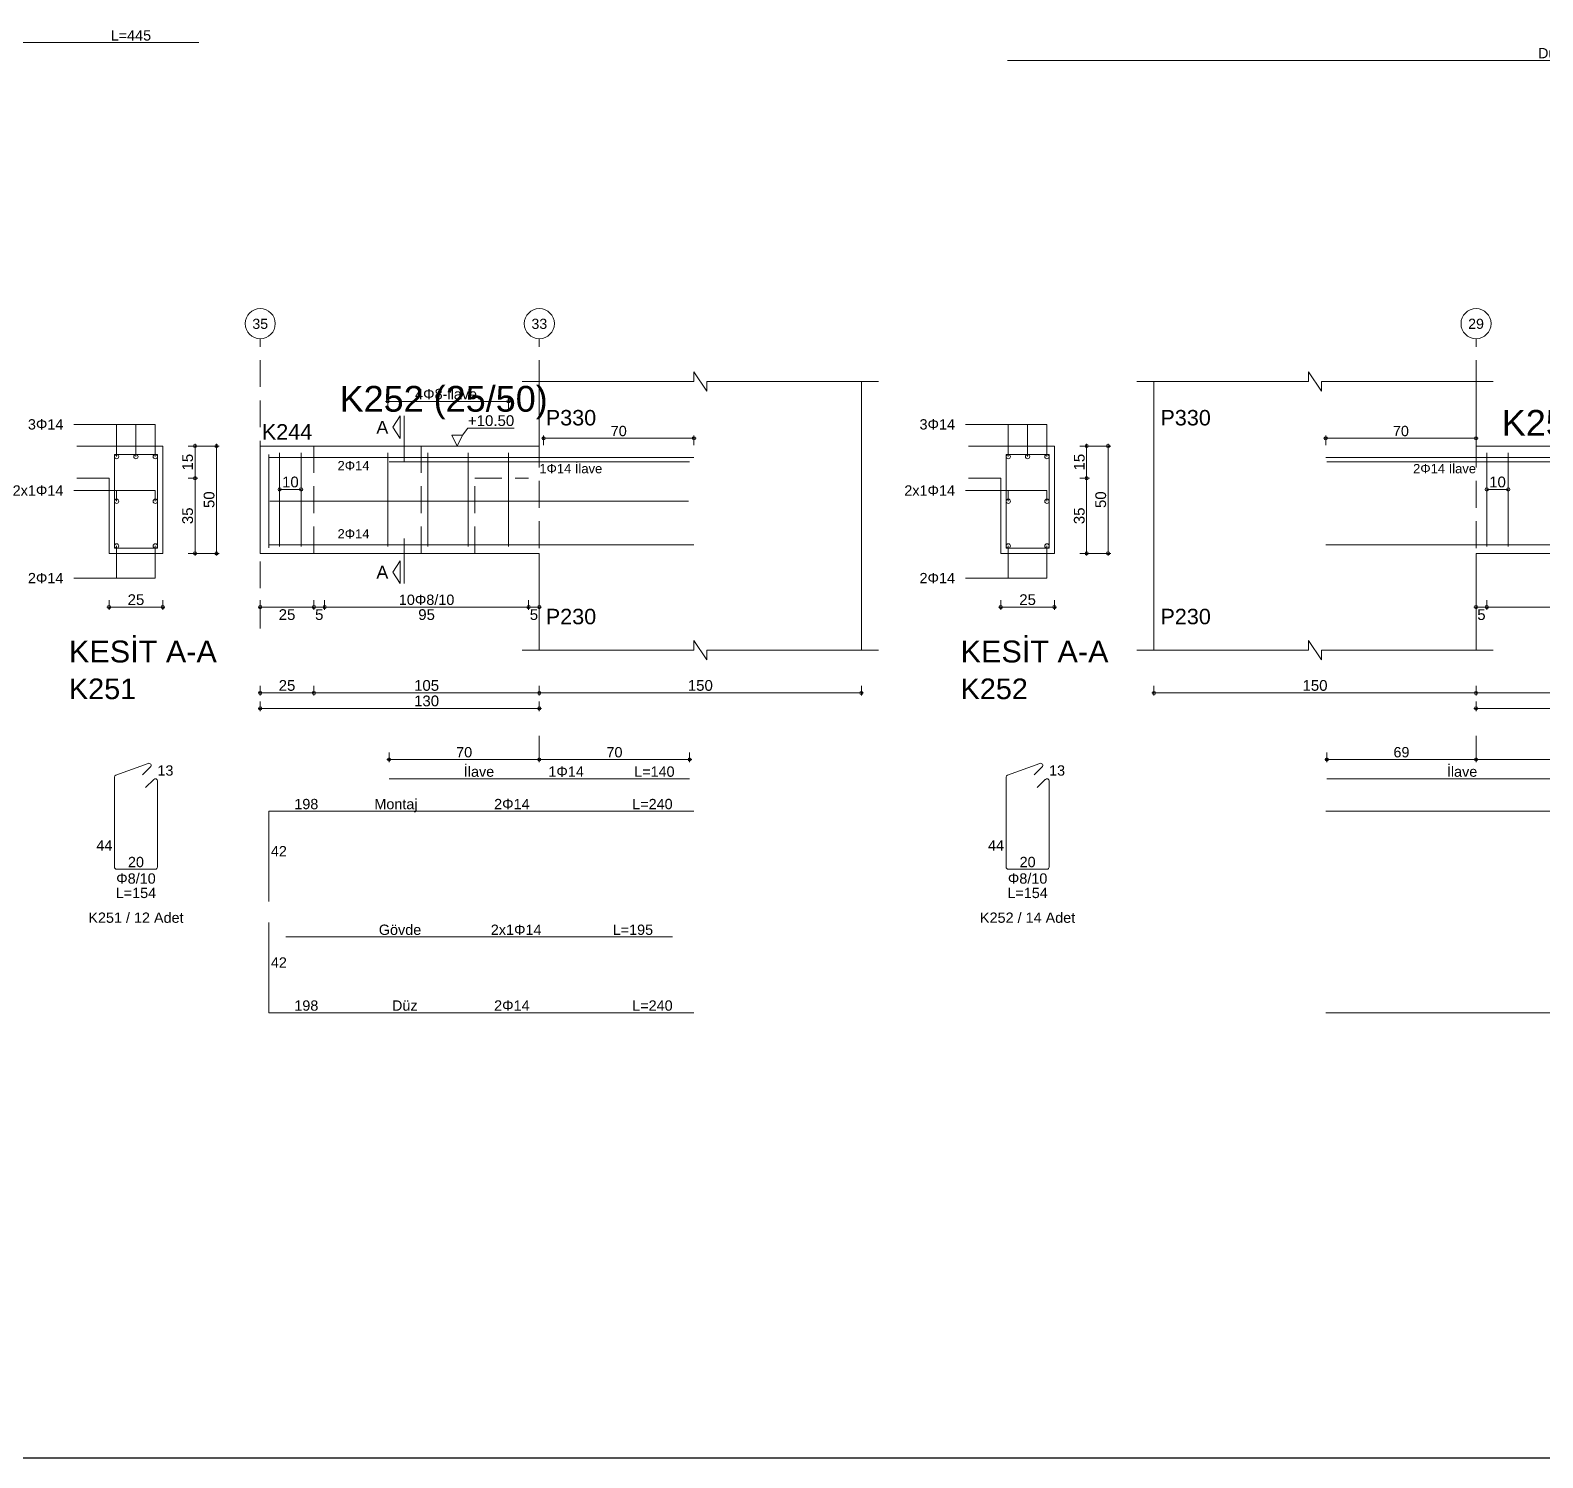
# Model space of a CAD drawing. Header units: millimetres. Extents: x 2232 to 85269, y -3593 to 5869.
# Drawn here: x 44411 to 45468, y -3593 to -2596 of the extents above; entities that cross this region are included whole.
import ezdxf

# ---------------------------------------------------------------- set-up
doc = ezdxf.new("R2010")
doc.units = ezdxf.units.MM
for name, pattern in [('DASHDOT2', [12.7, 6.35, -3.175, 0, -3.175]), ('DASHED4', [18.75, 12.5, -6.25]), ('HIDDEN2', [18.75, 12.5, -6.25])]:
    doc.linetypes.add(name, pattern=pattern)
doc.layers.add('aks', color=251, linetype='DASHDOT2', lineweight=35)
for name, color, linetype in [('Donatı Topl. Uzun. Yazısı', 7, 'Continuous'), ('Donatı Uz. Yazısı', 7, 'Continuous'), ('Donatı Yazısı', 7, 'Continuous'), ('Donatı Çizgisi', 7, 'Continuous'), ('Kiriş', 7, 'Continuous'), ('Standart', 7, 'Continuous'), ('Ölçülendirme', 7, 'Continuous')]:
    doc.layers.add(name, color=color, linetype=linetype)
doc.styles.add('arial_1_18', font='arial.ttf', dxfattribs={"height": 0.2})

# ---------------------------------------------------------------- blocks, each defined once
blk = doc.blocks.new('IDE792Entity7485')
at = {"layer": 'aks', "color": 30, "linetype": 'DASHED4', "lineweight": 5}
for points in [[(24120.65, 2016.8), (24120.65, 2151.8)], [(24270.65, 2016.8), (24270.65, 2151.8)], [(24120.65, 1955.8), (24120.65, 1966.8)]]:
    blk.add_lwpolyline(points, dxfattribs=at)
at = {"layer": 'aks', "color": 1, "linetype": 'Continuous', "lineweight": 5}
for centre in [(24120.65, 2158.8), (24270.65, 2158.8)]:
    blk.add_circle(centre, 7, dxfattribs=at)
at = {"layer": 'Donatı Çizgisi', "color": 5, "linetype": 'Continuous', "lineweight": 5}
for points in [[(24048.65, 2096.4), (24266.65, 2096.4)], [(24050.65, 2094.4), (24190.65, 2094.4)], [(24178.15, 2055), (24178.15, 2098.6)], [(24188.15, 2055), (24188.15, 2098.6)], [(24266.65, 2054.4), (24266.65, 2097.8)], [(24338.07, 2054.3), (24338.07, 2097.9)], [(24338.07, 2097.9), (24358.07, 2097.9)], [(24358.07, 2054.3), (24358.07, 2097.9)], [(24051.15, 2076.1), (24266.15, 2076.1)], [(24048.65, 2055.8), (24266.65, 2055.8)], [(24338.07, 2054.3), (24358.07, 2054.3)], [(24338.74, 1948.54), (24353.75, 1954.01)], [(24351.18, 1948.69), (24354.82, 1952.33)], [(24050.65, 1946.8), (24190.65, 1946.8)], [(24338.07, 1905.72), (24338.07, 1947.59)], [(24352.55, 1942.78), (24356.33, 1946.56)], [(24358.07, 1905.72), (24358.07, 1945.84)], [(24048.65, 1931.7), (24266.65, 1931.7)], [(24266.65, 1889.7), (24266.65, 1931.7)], [(24339.09, 1904.7), (24357.05, 1904.7)], [(24266.65, 1837.85), (24266.65, 1879.85)], [(24058.65, 1873.15), (24258.65, 1873.15)], [(24048.65, 1837.85), (24266.65, 1837.85)]]:
    blk.add_lwpolyline(points, dxfattribs=at)
for centre in [(24339.07, 2096.9), (24348.07, 2096.9), (24357.07, 2096.9), (24339.07, 2076.1), (24357.07, 2076.1), (24339.07, 2055.3), (24357.07, 2055.3)]:
    blk.add_circle(centre, 1, dxfattribs=at)
for centre, start, end in [((24354.1, 1953.05), 315, 110), ((24339.09, 1947.59), 110, 180), ((24357.05, 1945.84), 0, 135), ((24339.09, 1905.72), 180, 270), ((24357.05, 1905.72), 270, 0)]:
    blk.add_arc(centre, 1.02, start, end, dxfattribs=at)
at = {"layer": 'Kiriş', "color": 1, "linetype": 'Continuous', "lineweight": 5}
for points in [[(24042.65, 2131.8), (24042.65, 2136.3)], [(24048.65, 2127.3), (24042.65, 2136.3)], [(23962.65, 2131.8), (24042.65, 2131.8)], [(23970.65, 2006.8), (23970.65, 2131.8)], [(24048.65, 2127.3), (24048.65, 2131.8)], [(24048.65, 2131.8), (24128.65, 2131.8)], [(24120.65, 2101.8), (24120.65, 2131.8)], [(24120.65, 2101.8), (24270.65, 2101.8)], [(24270.65, 2051.8), (24270.65, 2101.8)], [(24320.57, 2101.8), (24360.57, 2101.8)], [(24360.57, 2051.8), (24360.57, 2101.8)], [(24320.57, 2086.8), (24335.57, 2086.8)], [(24335.57, 2051.8), (24335.57, 2086.8)], [(24120.65, 2051.8), (24270.65, 2051.8)], [(24120.65, 2006.8), (24120.65, 2051.8)], [(24335.57, 2051.8), (24360.57, 2051.8)], [(24048.65, 2002.3), (24042.65, 2011.3)], [(24042.65, 2006.8), (24042.65, 2011.3)], [(23962.65, 2006.8), (24042.65, 2006.8)], [(24048.65, 2006.8), (24128.65, 2006.8)], [(24048.65, 2002.3), (24048.65, 2006.8)]]:
    blk.add_lwpolyline(points, dxfattribs=at)
at = {"layer": 'Kiriş', "color": 1, "linetype": 'DASHED4', "lineweight": 5}
for points in [[(24245.65, 2051.8), (24245.65, 2101.8)], [(24270.65, 2051.8), (24270.65, 2101.8)]]:
    blk.add_lwpolyline(points, dxfattribs=at)
at = {"layer": 'Ölçülendirme', "color": 1, "linetype": 'Continuous', "lineweight": 5}
for points in [[(24165.4, 2110.55), (24168.9, 2115.8)], [(24168.9, 2105.3), (24168.9, 2115.8)], [(24170.65, 2094.8), (24170.65, 2115.8)], [(24048.65, 2102.15), (24048.65, 2106.65)], [(24118.65, 2102.15), (24118.65, 2106.65)], [(24168.9, 2105.3), (24165.4, 2110.55)], [(24193.15, 2101.8), (24190.65, 2106.8)], [(24190.65, 2106.8), (24195.65, 2106.8)], [(24195.65, 2106.8), (24193.15, 2101.8)], [(24195.65, 2106.8), (24198.15, 2110.13)], [(24198.15, 2110.13), (24219.71, 2110.13)], [(24319.07, 2111.9), (24357.07, 2111.9)], [(24339.07, 2096.9), (24339.07, 2111.9)], [(24348.07, 2096.9), (24348.07, 2111.9)], [(24357.07, 2096.9), (24357.07, 2111.9)], [(24047.65, 2105.4), (24119.65, 2105.4)], [(24193.15, 2101.8), (24193.15, 2101.8)], [(24372.32, 2101.8), (24386.82, 2101.8)], [(24375.57, 2050.8), (24375.57, 2102.8)], [(24385.57, 2050.8), (24385.57, 2102.8)], [(24372.32, 2086.8), (24376.82, 2086.8)], [(24178.15, 2081.6), (24188.15, 2081.6)], [(24319.07, 2081.1), (24357.07, 2081.1)], [(24339.07, 2076.1), (24339.07, 2081.1)], [(24357.07, 2076.1), (24357.07, 2081.1)], [(24170.65, 2037.8), (24170.65, 2058.8)], [(24339.07, 2040.3), (24339.07, 2055.3)], [(24357.07, 2040.3), (24357.07, 2055.3)], [(24372.32, 2051.8), (24386.82, 2051.8)], [(24165.4, 2043.05), (24168.9, 2048.3)], [(24168.9, 2037.8), (24165.4, 2043.05)], [(24168.9, 2037.8), (24168.9, 2048.3)], [(24319.07, 2040.3), (24357.07, 2040.3)], [(24120.65, 2025.55), (24120.65, 2030.05)], [(24125.65, 2025.55), (24125.65, 2030.05)], [(24240.65, 2025.55), (24240.65, 2030.05)], [(24245.65, 2025.55), (24245.65, 2030.05)], [(24270.65, 2025.55), (24270.65, 2030.05)], [(24335.57, 2025.55), (24335.57, 2030.05)], [(24360.57, 2025.55), (24360.57, 2030.05)], [(24119.65, 2026.8), (24271.65, 2026.8)], [(24334.57, 2026.8), (24361.57, 2026.8)], [(23969.65, 1986.8), (24271.65, 1986.8)], [(23970.65, 1985.55), (23970.65, 1990.05)], [(24120.65, 1985.55), (24120.65, 1990.05)], [(24245.65, 1985.55), (24245.65, 1990.05)], [(24270.65, 1985.55), (24270.65, 1990.05)], [(24119.65, 1979.6), (24271.65, 1979.6)], [(24120.65, 1978.35), (24120.65, 1982.85)], [(24270.65, 1978.35), (24270.65, 1982.85)], [(24050.65, 1954.55), (24050.65, 1959.05)], [(24120.65, 1954.55), (24120.65, 1959.05)], [(24120.65, 1954.55), (24120.65, 1959.05)], [(24190.65, 1954.55), (24190.65, 1959.05)], [(24049.65, 1955.8), (24121.65, 1955.8)], [(24119.65, 1955.8), (24191.65, 1955.8)]]:
    blk.add_lwpolyline(points, dxfattribs=at)
for centre in [(24048.65, 2105.4), (24118.65, 2105.4), (24375.57, 2101.8), (24385.57, 2101.8), (24375.57, 2086.8), (24178.15, 2081.6), (24188.15, 2081.6), (24375.57, 2051.8), (24385.57, 2051.8), (24120.65, 2026.8), (24125.65, 2026.8), (24125.65, 2026.8), (24240.65, 2026.8), (24240.65, 2026.8), (24245.65, 2026.8), (24245.65, 2026.8), (24270.65, 2026.8), (24335.57, 2026.8), (24360.57, 2026.8), (23970.65, 1986.8), (24120.65, 1986.8), (24120.65, 1986.8), (24245.65, 1986.8), (24245.65, 1986.8), (24270.65, 1986.8), (24120.65, 1979.6), (24270.65, 1979.6), (24050.65, 1955.8), (24120.65, 1955.8), (24120.65, 1955.8), (24190.65, 1955.8)]:
    blk.add_circle(centre, 0.75, dxfattribs=at)
at = {"layer": 'aks', "color": 1, "linetype": 'Continuous', "lineweight": 5, "style": 'arial_1_18'}
for s, p in [('4', (24116.98, 2153.92)), ('2', (24266.98, 2153.92))]:
    blk.add_text(s, height=9.45, dxfattribs=at).set_placement(p)
at = {"layer": 'Donatı Topl. Uzun. Yazısı', "color": 1, "linetype": 'Continuous', "lineweight": 5, "style": 'arial_1_18'}
for s, p in [('L=140', (24164.82, 1947.76)), ('L=260', (24236.92, 1932.66)), ('L=154', (24338.65, 1891.26)), ('L=215', (24229.82, 1874.11)), ('L=260', (24236.92, 1838.81))]:
    blk.add_text(s, height=4.8, dxfattribs=at).set_placement(p)
at = {"layer": 'Donatı Uz. Yazısı', "color": 1, "linetype": 'Continuous', "lineweight": 5, "style": 'arial_1_18'}
for s, p in [('13', (24358.07, 1948.3)), ('218', (24061.73, 1932.66)), ('44', (24329.65, 1913.42)), ('42', (24267.61, 1910.7)), ('20', (24344.34, 1905.66)), ('42', (24267.61, 1858.85)), ('218', (24061.73, 1838.81))]:
    blk.add_text(s, height=4.8, dxfattribs=at).set_placement(p)
at = {"layer": 'Donatı Yazısı', "color": 5, "linetype": 'Continuous', "lineweight": 5, "style": 'arial_1_18'}
for s, height, p in [('3Φ14', 4.8, (24297.74, 2109.5)), ('1Φ14 İlave', 4.32, (24091.34, 2089.12)), ('2x1Φ14', 4.8, (24290.65, 2078.7)), ('2Φ14', 4.8, (24297.74, 2037.9)), ('1Φ14', 4.8, (24124.85, 1947.76)), ('2Φ14', 4.8, (24164.19, 1932.66)), ('Φ8/10', 4.8, (24338.87, 1897.98)), ('K251 / 12 Adet', 4.8, (24325.89, 1879.74)), ('2x1Φ14', 4.8, (24164.65, 1874.11)), ('2Φ14', 4.8, (24164.19, 1838.81))]:
    blk.add_text(s, height=height, dxfattribs=at).set_placement(p)
for p in [(24205.11, 2090.52), (24146.31, 2077.06), (24205.11, 2058.76)]:
    blk.add_text('2Φ14', height=4.32, rotation=360, dxfattribs=at).set_placement(p)
at = {"layer": 'Donatı Yazısı', "color": 1, "linetype": 'Continuous', "lineweight": 5, "style": 'arial_1_18'}
for s, p in [('İlave', (24085.48, 1947.76)), ('Montaj', (24104.82, 1932.66)), ('Gövde', (24108.9, 1874.11)), ('Düz', (24113.03, 1838.81))]:
    blk.add_text(s, height=4.8, dxfattribs=at).set_placement(p)
at = {"layer": 'Kiriş', "color": 1, "linetype": 'Continuous', "lineweight": 5, "style": 'arial_1_18'}
for s, height, p in [('K251 (25/50)', 12, (24132.65, 2117.8)), ('P329', 7.2, (23973.65, 2111.4)), ('K203', 7.2, (24246.41, 2104.8)), ('P229', 7.2, (23973.65, 2018.8)), ('KESİT A-A', 10.2, (24316.87, 2001)), ('K251', 9.6, (24316.87, 1983.92))]:
    blk.add_text(s, height=height, dxfattribs=at).set_placement(p)
at = {"layer": 'Ölçülendirme', "color": 1, "linetype": 'Continuous', "lineweight": 5, "style": 'arial_1_18'}
for s, height, p in [('A', 5.95, (24157.76, 2107.57)), ('+10.50', 5, (24198.15, 2111.13)), ('70', 4.8, (24079.92, 2106.4)), ('A', 5.95, (24157.76, 2040.07)), ('25', 5, (24344.19, 2027.76)), ('5', 5, (24121.21, 2020.8)), ('115', 5, (24177.32, 2020.8)), ('5', 5, (24241.21, 2020.8)), ('25', 5, (24254.27, 2020.8)), ('150', 5, (24039.82, 1987.8)), ('125', 5, (24177.32, 1987.8)), ('25', 5, (24254.27, 1987.8)), ('150', 5, (24177.32, 1980.6))]:
    blk.add_text(s, height=height, dxfattribs=at).set_placement(p)
for s, rotation, p in [('15', 90, (24374.61, 2090.42)), ('10', 360, (24179.27, 2082.56)), ('50', 90, (24384.61, 2072.92)), ('35', 90, (24374.61, 2065.42))]:
    blk.add_text(s, height=5, rotation=rotation, dxfattribs=at).set_placement(p)
at = {"layer": 'Ölçülendirme', "color": 5, "linetype": 'Continuous', "lineweight": 5, "style": 'arial_1_18'}
for s, p in [('12Φ8/10', (24170.22, 2027.8)), ('70', (24081.92, 1956.8)), ('70', (24151.92, 1956.8))]:
    blk.add_text(s, height=4.8, dxfattribs=at).set_placement(p)
blk = doc.blocks.new('IDE792Entity7486')
at = {"layer": 'aks', "color": 30, "linetype": 'DASHED4', "lineweight": 5}
for points in [[(24405.94, 2016.8), (24405.94, 2151.8)], [(24535.94, 2016.8), (24535.94, 2151.8)], [(24535.94, 1955.8), (24535.94, 1966.8)]]:
    blk.add_lwpolyline(points, dxfattribs=at)
at = {"layer": 'aks', "color": 1, "linetype": 'Continuous', "lineweight": 5}
for centre in [(24405.94, 2158.8), (24535.94, 2158.8)]:
    blk.add_circle(centre, 7, dxfattribs=at)
at = {"layer": 'Donatı Çizgisi', "color": 5, "linetype": 'Continuous', "lineweight": 5}
for points in [[(24409.94, 2054.4), (24409.94, 2097.8)], [(24409.94, 2096.4), (24607.94, 2096.4)], [(24415, 2055), (24415, 2098.6)], [(24425, 2055), (24425, 2098.6)], [(24465.31, 2055), (24465.31, 2098.6)], [(24465.94, 2094.4), (24605.94, 2094.4)], [(24484.06, 2055), (24484.06, 2098.6)], [(24502.81, 2055), (24502.81, 2098.6)], [(24521.56, 2055), (24521.56, 2098.6)], [(24753.36, 2054.3), (24753.36, 2097.9)], [(24753.36, 2097.9), (24773.36, 2097.9)], [(24773.36, 2054.3), (24773.36, 2097.9)], [(24410.44, 2076.1), (24605.44, 2076.1)], [(24409.94, 2055.8), (24607.94, 2055.8)], [(24753.36, 2054.3), (24773.36, 2054.3)], [(24754.03, 1948.54), (24769.03, 1954.01)], [(24766.46, 1948.69), (24770.1, 1952.33)], [(24465.94, 1946.8), (24605.94, 1946.8)], [(24753.36, 1905.72), (24753.36, 1947.59)], [(24767.84, 1942.78), (24771.61, 1946.56)], [(24773.36, 1905.72), (24773.36, 1945.84)], [(24409.94, 1889.7), (24409.94, 1931.7)], [(24409.94, 1931.7), (24607.94, 1931.7)], [(24754.38, 1904.7), (24772.34, 1904.7)], [(24409.94, 1837.85), (24409.94, 1879.85)], [(24417.94, 1873.15), (24597.94, 1873.15)], [(24409.94, 1837.85), (24607.94, 1837.85)]]:
    blk.add_lwpolyline(points, dxfattribs=at)
for centre in [(24754.36, 2096.9), (24763.36, 2096.9), (24772.36, 2096.9), (24754.36, 2076.1), (24772.36, 2076.1), (24754.36, 2055.3), (24772.36, 2055.3)]:
    blk.add_circle(centre, 1, dxfattribs=at)
for centre, start, end in [((24769.38, 1953.05), 315, 110), ((24754.38, 1947.59), 110, 180), ((24772.34, 1945.84), 0, 135), ((24754.38, 1905.72), 180, 270), ((24772.34, 1905.72), 270, 0)]:
    blk.add_arc(centre, 1.02, start, end, dxfattribs=at)
at = {"layer": 'Kiriş', "color": 1, "linetype": 'Continuous', "lineweight": 5}
for points in [[(24607.94, 2131.8), (24607.94, 2136.3)], [(24613.94, 2127.3), (24607.94, 2136.3)], [(24527.94, 2131.8), (24607.94, 2131.8)], [(24535.94, 2101.8), (24535.94, 2131.8)], [(24613.94, 2127.3), (24613.94, 2131.8)], [(24613.94, 2131.8), (24693.94, 2131.8)], [(24685.94, 2006.8), (24685.94, 2131.8)], [(24405.94, 2051.8), (24405.94, 2101.8)], [(24405.94, 2101.8), (24535.94, 2101.8)], [(24735.86, 2101.8), (24775.86, 2101.8)], [(24775.86, 2051.8), (24775.86, 2101.8)], [(24735.86, 2086.8), (24750.86, 2086.8)], [(24750.86, 2051.8), (24750.86, 2086.8)], [(24405.94, 2051.8), (24535.94, 2051.8)], [(24535.94, 2006.8), (24535.94, 2051.8)], [(24750.86, 2051.8), (24775.86, 2051.8)], [(24613.94, 2002.3), (24607.94, 2011.3)], [(24607.94, 2006.8), (24607.94, 2011.3)], [(24527.94, 2006.8), (24607.94, 2006.8)], [(24613.94, 2006.8), (24693.94, 2006.8)], [(24613.94, 2002.3), (24613.94, 2006.8)]]:
    blk.add_lwpolyline(points, dxfattribs=at)
at = {"layer": 'Kiriş', "color": 1, "linetype": 'DASHED4', "lineweight": 5}
for points in [[(24405.94, 2051.8), (24405.94, 2101.8)], [(24430.94, 2051.8), (24430.94, 2101.8)]]:
    blk.add_lwpolyline(points, dxfattribs=at)
at = {"layer": 'Ölçülendirme', "color": 1, "linetype": 'Continuous', "lineweight": 5}
for points in [[(24464.31, 2122.6), (24522.56, 2122.6)], [(24465.31, 2119.35), (24465.31, 2123.85)], [(24521.56, 2119.35), (24521.56, 2123.85)], [(24467.69, 2110.55), (24471.19, 2115.8)], [(24471.19, 2105.3), (24471.19, 2115.8)], [(24472.94, 2094.8), (24472.94, 2115.8)], [(24471.19, 2105.3), (24467.69, 2110.55)], [(24497.69, 2101.8), (24495.19, 2106.8)], [(24495.19, 2106.8), (24500.19, 2106.8)], [(24500.19, 2106.8), (24497.69, 2101.8)], [(24500.19, 2106.8), (24502.69, 2110.13)], [(24502.69, 2110.13), (24524.25, 2110.13)], [(24537.94, 2102.15), (24537.94, 2106.65)], [(24607.94, 2102.15), (24607.94, 2106.65)], [(24734.36, 2111.9), (24772.36, 2111.9)], [(24754.36, 2096.9), (24754.36, 2111.9)], [(24763.36, 2096.9), (24763.36, 2111.9)], [(24772.36, 2096.9), (24772.36, 2111.9)], [(24497.69, 2101.8), (24497.69, 2101.8)], [(24536.94, 2105.4), (24608.94, 2105.4)], [(24787.61, 2101.8), (24802.11, 2101.8)], [(24790.86, 2050.8), (24790.86, 2102.8)], [(24800.86, 2050.8), (24800.86, 2102.8)], [(24787.61, 2086.8), (24792.11, 2086.8)], [(24415, 2081.6), (24425, 2081.6)], [(24734.36, 2081.1), (24772.36, 2081.1)], [(24754.36, 2076.1), (24754.36, 2081.1)], [(24772.36, 2076.1), (24772.36, 2081.1)], [(24472.94, 2037.8), (24472.94, 2058.8)], [(24754.36, 2040.3), (24754.36, 2055.3)], [(24772.36, 2040.3), (24772.36, 2055.3)], [(24787.61, 2051.8), (24802.11, 2051.8)], [(24467.69, 2043.05), (24471.19, 2048.3)], [(24471.19, 2037.8), (24467.69, 2043.05)], [(24471.19, 2037.8), (24471.19, 2048.3)], [(24734.36, 2040.3), (24772.36, 2040.3)], [(24405.94, 2025.55), (24405.94, 2030.05)], [(24430.94, 2025.55), (24430.94, 2030.05)], [(24435.94, 2025.55), (24435.94, 2030.05)], [(24530.94, 2025.55), (24530.94, 2030.05)], [(24535.94, 2025.55), (24535.94, 2030.05)], [(24750.86, 2025.55), (24750.86, 2030.05)], [(24775.86, 2025.55), (24775.86, 2030.05)], [(24404.94, 2026.8), (24536.94, 2026.8)], [(24749.86, 2026.8), (24776.86, 2026.8)], [(24404.94, 1986.8), (24686.94, 1986.8)], [(24405.94, 1985.55), (24405.94, 1990.05)], [(24430.94, 1985.55), (24430.94, 1990.05)], [(24535.94, 1985.55), (24535.94, 1990.05)], [(24685.94, 1985.55), (24685.94, 1990.05)], [(24404.94, 1979.6), (24536.94, 1979.6)], [(24405.94, 1978.35), (24405.94, 1982.85)], [(24535.94, 1978.35), (24535.94, 1982.85)], [(24465.94, 1954.55), (24465.94, 1959.05)], [(24535.94, 1954.55), (24535.94, 1959.05)], [(24535.94, 1954.55), (24535.94, 1959.05)], [(24605.94, 1954.55), (24605.94, 1959.05)], [(24464.94, 1955.8), (24536.94, 1955.8)], [(24534.94, 1955.8), (24606.94, 1955.8)]]:
    blk.add_lwpolyline(points, dxfattribs=at)
at = {"layer": 'Ölçülendirme', "color": 1, "linetype": 'HIDDEN2', "lineweight": 5}
for points in [[(24480.94, 2101.8), (24530.94, 2101.8)], [(24480.94, 2051.8), (24480.94, 2101.8)], [(24505.94, 2051.8), (24505.94, 2086.8)], [(24505.94, 2086.8), (24530.94, 2086.8)], [(24480.94, 2051.8), (24505.94, 2051.8)]]:
    blk.add_lwpolyline(points, dxfattribs=at)
at = {"layer": 'Ölçülendirme', "color": 1, "linetype": 'Continuous', "lineweight": 5}
for centre in [(24465.31, 2122.6), (24521.56, 2122.6), (24537.94, 2105.4), (24607.94, 2105.4), (24790.86, 2101.8), (24800.86, 2101.8), (24790.86, 2086.8), (24415, 2081.6), (24425, 2081.6), (24790.86, 2051.8), (24800.86, 2051.8), (24405.94, 2026.8), (24430.94, 2026.8), (24430.94, 2026.8), (24435.94, 2026.8), (24435.94, 2026.8), (24530.94, 2026.8), (24530.94, 2026.8), (24535.94, 2026.8), (24750.86, 2026.8), (24775.86, 2026.8), (24405.94, 1986.8), (24430.94, 1986.8), (24430.94, 1986.8), (24535.94, 1986.8), (24535.94, 1986.8), (24685.94, 1986.8), (24405.94, 1979.6), (24535.94, 1979.6), (24465.94, 1955.8), (24535.94, 1955.8), (24535.94, 1955.8), (24605.94, 1955.8)]:
    blk.add_circle(centre, 0.75, dxfattribs=at)
at = {"layer": 'aks', "color": 1, "linetype": 'Continuous', "lineweight": 5, "style": 'arial_1_18'}
for s, p in [('35', (24402.27, 2156.36)), ('33', (24532.27, 2156.36))]:
    blk.add_text(s, height=4.725, dxfattribs=at).set_placement(p)
at = {"layer": 'Donatı Topl. Uzun. Yazısı', "color": 1, "linetype": 'Continuous', "lineweight": 5, "style": 'arial_1_18'}
for s, p in [('L=140', (24580.1, 1947.76)), ('L=240', (24579.2, 1932.66)), ('L=154', (24753.94, 1891.26)), ('L=195', (24570.1, 1874.11)), ('L=240', (24579.2, 1838.81))]:
    blk.add_text(s, height=4.8, dxfattribs=at).set_placement(p)
at = {"layer": 'Donatı Uz. Yazısı', "color": 1, "linetype": 'Continuous', "lineweight": 5, "style": 'arial_1_18'}
for s, p in [('13', (24773.36, 1948.3)), ('198', (24421.82, 1932.66)), ('44', (24744.94, 1913.42)), ('42', (24410.9, 1910.7)), ('20', (24759.63, 1905.66)), ('42', (24410.9, 1858.85)), ('198', (24421.82, 1838.81))]:
    blk.add_text(s, height=4.8, dxfattribs=at).set_placement(p)
at = {"layer": 'Donatı Yazısı', "color": 5, "linetype": 'Continuous', "lineweight": 5, "style": 'arial_1_18'}
for s, height, p in [('3Φ14', 4.8, (24713.02, 2109.5)), ('1Φ14 İlave', 4.32, (24535.94, 2089.12)), ('2x1Φ14', 4.8, (24705.94, 2078.7)), ('2Φ14', 4.8, (24713.02, 2037.9)), ('1Φ14', 4.8, (24540.14, 1947.76)), ('2Φ14', 4.8, (24514.88, 1932.66)), ('Φ8/10', 4.8, (24754.16, 1897.98)), ('K252 / 14 Adet', 4.8, (24741.17, 1879.74)), ('2x1Φ14', 4.8, (24513.34, 1874.11)), ('2Φ14', 4.8, (24514.88, 1838.81))]:
    blk.add_text(s, height=height, dxfattribs=at).set_placement(p)
for p in [(24441.96, 2090.52), (24441.96, 2058.76)]:
    blk.add_text('2Φ14', height=4.32, rotation=360, dxfattribs=at).set_placement(p)
at = {"layer": 'Donatı Yazısı', "color": 1, "linetype": 'Continuous', "lineweight": 5, "style": 'arial_1_18'}
for s, p in [('İlave', (24500.77, 1947.76)), ('Montaj', (24459.11, 1932.66)), ('Gövde', (24461.18, 1874.11)), ('Düz', (24467.32, 1838.81))]:
    blk.add_text(s, height=4.8, dxfattribs=at).set_placement(p)
at = {"layer": 'Kiriş', "color": 1, "linetype": 'Continuous', "lineweight": 5, "style": 'arial_1_18'}
for s, height, p in [('K252 (25/50)', 12, (24442.94, 2117.8)), ('P330', 7.2, (24538.94, 2111.4)), ('K244', 7.2, (24406.69, 2104.8)), ('P230', 7.2, (24538.94, 2018.8)), ('KESİT A-A', 10.2, (24732.16, 2001)), ('K252', 9.6, (24732.16, 1983.92))]:
    blk.add_text(s, height=height, dxfattribs=at).set_placement(p)
at = {"layer": 'Ölçülendirme', "color": 5, "linetype": 'Continuous', "lineweight": 5, "style": 'arial_1_18'}
for s, p in [('4Φ8-ilave.', (24478.09, 2123.6)), ('10Φ8/10', (24470.51, 2027.8)), ('70', (24497.21, 1956.8)), ('70', (24567.21, 1956.8))]:
    blk.add_text(s, height=4.8, dxfattribs=at).set_placement(p)
at = {"layer": 'Ölçülendirme', "color": 1, "linetype": 'Continuous', "lineweight": 5, "style": 'arial_1_18'}
for s, height, p in [('A', 5.95, (24460.05, 2107.57)), ('+10.50', 5, (24502.69, 2111.13)), ('70', 4.8, (24569.21, 2106.4)), ('A', 5.95, (24460.05, 2040.07)), ('25', 5, (24759.47, 2027.76)), ('25', 5, (24414.55, 2020.8)), ('5', 5, (24431.5, 2020.8)), ('95', 5, (24479.55, 2020.8)), ('5', 5, (24531.5, 2020.8)), ('25', 5, (24414.55, 1987.8)), ('105', 5, (24477.61, 1987.8)), ('150', 5, (24605.11, 1987.8)), ('130', 5, (24477.61, 1980.6))]:
    blk.add_text(s, height=height, dxfattribs=at).set_placement(p)
for s, rotation, p in [('15', 90, (24789.9, 2090.42)), ('10', 360, (24416.12, 2082.56)), ('50', 90, (24799.9, 2072.92)), ('35', 90, (24789.9, 2065.42))]:
    blk.add_text(s, height=5, rotation=rotation, dxfattribs=at).set_placement(p)
blk = doc.blocks.new('IDE792Entity7487')
at = {"layer": 'aks', "color": 30, "linetype": 'DASHED4', "lineweight": 5}
for points in [[(24972.22, 2016.8), (24972.22, 2151.8)], [(24972.22, 1955.8), (24972.22, 1966.8)]]:
    blk.add_lwpolyline(points, dxfattribs=at)
at = {"layer": 'aks', "color": 1, "linetype": 'Continuous', "lineweight": 5}
blk.add_circle((24972.22, 2158.8), 7, dxfattribs=at)
at = {"layer": 'Donatı Çizgisi', "color": 5, "linetype": 'Continuous', "lineweight": 5}
for points in [[(24902.22, 2096.4), (25567.22, 2096.4)], [(24902.72, 2094.4), (25102.97, 2094.4)], [(24977.22, 2055), (24977.22, 2098.6)], [(24987.22, 2055), (24987.22, 2098.6)], [(24902.22, 2055.8), (25567.22, 2055.8)], [(24902.72, 1946.8), (25102.97, 1946.8)], [(24902.22, 1931.7), (25567.22, 1931.7)], [(24902.22, 1837.85), (25567.22, 1837.85)]]:
    blk.add_lwpolyline(points, dxfattribs=at)
at = {"layer": 'Kiriş', "color": 1, "linetype": 'Continuous', "lineweight": 5}
for points in [[(24894.22, 2131.8), (24894.22, 2136.3)], [(24900.22, 2127.3), (24894.22, 2136.3)], [(24814.22, 2131.8), (24894.22, 2131.8)], [(24822.22, 2006.8), (24822.22, 2131.8)], [(24900.22, 2127.3), (24900.22, 2131.8)], [(24900.22, 2131.8), (24980.22, 2131.8)], [(24972.22, 2101.8), (24972.22, 2131.8)], [(24972.22, 2101.8), (25497.22, 2101.8)], [(24972.22, 2051.8), (25497.22, 2051.8)], [(24972.22, 2006.8), (24972.22, 2051.8)], [(24900.22, 2002.3), (24894.22, 2011.3)], [(24894.22, 2006.8), (24894.22, 2011.3)], [(24814.22, 2006.8), (24894.22, 2006.8)], [(24900.22, 2006.8), (24980.22, 2006.8)], [(24900.22, 2002.3), (24900.22, 2006.8)]]:
    blk.add_lwpolyline(points, dxfattribs=at)
at = {"layer": 'Ölçülendirme', "color": 1, "linetype": 'Continuous', "lineweight": 5}
for points in [[(24902.22, 2102.15), (24902.22, 2106.65)], [(24972.22, 2102.15), (24972.22, 2106.65)], [(24901.22, 2105.4), (24973.22, 2105.4)], [(24977.22, 2081.6), (24987.22, 2081.6)], [(24972.22, 2025.55), (24972.22, 2030.05)], [(24977.22, 2025.55), (24977.22, 2030.05)], [(24971.22, 2026.8), (25498.22, 2026.8)], [(24821.22, 1986.8), (25648.22, 1986.8)], [(24822.22, 1985.55), (24822.22, 1990.05)], [(24972.22, 1985.55), (24972.22, 1990.05)], [(24971.22, 1979.6), (25498.22, 1979.6)], [(24972.22, 1978.35), (24972.22, 1982.85)], [(24902.72, 1954.55), (24902.72, 1959.05)], [(24972.22, 1954.55), (24972.22, 1959.05)], [(24972.22, 1954.55), (24972.22, 1959.05)], [(24901.72, 1955.8), (24973.22, 1955.8)], [(24971.22, 1955.8), (25103.97, 1955.8)]]:
    blk.add_lwpolyline(points, dxfattribs=at)
for centre in [(24902.22, 2105.4), (24972.22, 2105.4), (24977.22, 2081.6), (24987.22, 2081.6), (24972.22, 2026.8), (24977.22, 2026.8), (24977.22, 2026.8), (24822.22, 1986.8), (24972.22, 1986.8), (24972.22, 1986.8), (24972.22, 1979.6), (24902.72, 1955.8), (24972.22, 1955.8), (24972.22, 1955.8)]:
    blk.add_circle(centre, 0.75, dxfattribs=at)
at = {"layer": 'aks', "color": 1, "linetype": 'Continuous', "lineweight": 5, "style": 'arial_1_18'}
blk.add_text('29', height=4.725, dxfattribs=at).set_placement((24968.55, 2156.36))
at = {"layer": 'Donatı Yazısı', "color": 5, "linetype": 'Continuous', "lineweight": 5, "style": 'arial_1_18'}
blk.add_text('2Φ14 İlave', height=4.32, dxfattribs=at).set_placement((24942.91, 2089.12))
at = {"layer": 'Donatı Yazısı', "color": 1, "linetype": 'Continuous', "lineweight": 5, "style": 'arial_1_18'}
blk.add_text('İlave', height=4.8, dxfattribs=at).set_placement((24958.64, 1947.76))
at = {"layer": 'Kiriş', "color": 1, "linetype": 'Continuous', "lineweight": 5, "style": 'arial_1_18'}
for s, height, p in [('P330', 7.2, (24825.22, 2111.4)), ('K253 (25/50)', 12, (24984.22, 2106.6)), ('P230', 7.2, (24825.22, 2018.8))]:
    blk.add_text(s, height=height, dxfattribs=at).set_placement(p)
at = {"layer": 'Ölçülendirme', "color": 1, "linetype": 'Continuous', "lineweight": 5, "style": 'arial_1_18'}
for s, height, p in [('70', 4.8, (24933.5, 2106.4)), ('5', 5, (24972.78, 2020.8)), ('150', 5, (24891.4, 1987.8))]:
    blk.add_text(s, height=height, dxfattribs=at).set_placement(p)
blk.add_text('10', height=5, rotation=360, dxfattribs=at).set_placement((24978.34, 2082.56))
at = {"layer": 'Ölçülendirme', "color": 5, "linetype": 'Continuous', "lineweight": 5, "style": 'arial_1_18'}
blk.add_text('69', height=4.8, dxfattribs=at).set_placement((24933.75, 1956.8))
blk = doc.blocks.new('IDE792Entity7507')
at = {"layer": 'Donatı Çizgisi', "color": 5, "linetype": 'Continuous', "lineweight": 5}
blk.add_lwpolyline([(16071.59, 1469.7), (16516.59, 1469.7)], dxfattribs=at)
at = {"layer": 'Donatı Topl. Uzun. Yazısı', "color": 1, "linetype": 'Continuous', "lineweight": 5, "style": 'arial_1_18'}
blk.add_text('L=445', height=4.8, dxfattribs=at).set_placement((16475.51, 1470.66))
blk = doc.blocks.new('IDE792Entity7508')
at = {"layer": 'Donatı Çizgisi', "color": 5, "linetype": 'Continuous', "lineweight": 5}
blk.add_lwpolyline([(17068.21, 1469.7), (17808.21, 1469.7)], dxfattribs=at)
at = {"layer": 'Donatı Yazısı', "color": 1, "linetype": 'Continuous', "lineweight": 5, "style": 'arial_1_18'}
blk.add_text('Düz', height=4.8, dxfattribs=at).set_placement((17315.29, 1470.66))

msp = doc.modelspace()

# ---------------------------------------------------------------- linework, layer by layer
msp.add_line((3332.4, -3593.4), (85269.2, -3593.4))

# ---------------------------------------------------------------- block references
at = {"layer": 'Standart', "xscale": 1.5, "yscale": 1.5, "zscale": 1.5}
for name, p in [('IDE792Entity7507', (19753.9, -4809.3)), ('IDE792Entity7508', (19491.4, -4821.7)), ('IDE792Entity7485', (7962.7, -6039.3)), ('IDE792Entity7486', (7962.7, -6039.3)), ('IDE792Entity7487', (7962.7, -6039.3))]:
    msp.add_blockref(name, p, dxfattribs=at)

doc.saveas('drawing.dxf')
